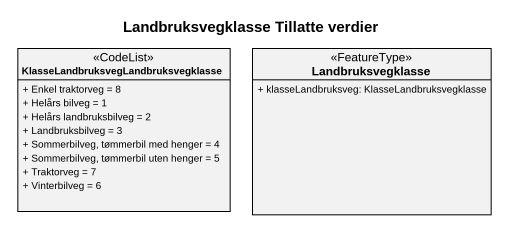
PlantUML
@startuml
title Landbruksvegklasse Tillatte verdier
hide circle
hide empty members
skinparam classAttributeIconSize 0
class "KlasseLandbruksvegLandbruksvegklasse" as KlasseLandbruksvegLandbruksv <<CodeList>> {
  + Enkel traktorveg = 8
  + Helårs bilveg = 1
  + Helårs landbruksbilveg = 2
  + Landbruksbilveg = 3
  + Sommerbilveg, tømmerbil med henger = 4
  + Sommerbilveg, tømmerbil uten henger = 5
  + Traktorveg = 7
  + Vinterbilveg = 6
}
class Landbruksvegklasse <<FeatureType>> {
  + klasseLandbruksveg: KlasseLandbruksvegklasse
}
@enduml
